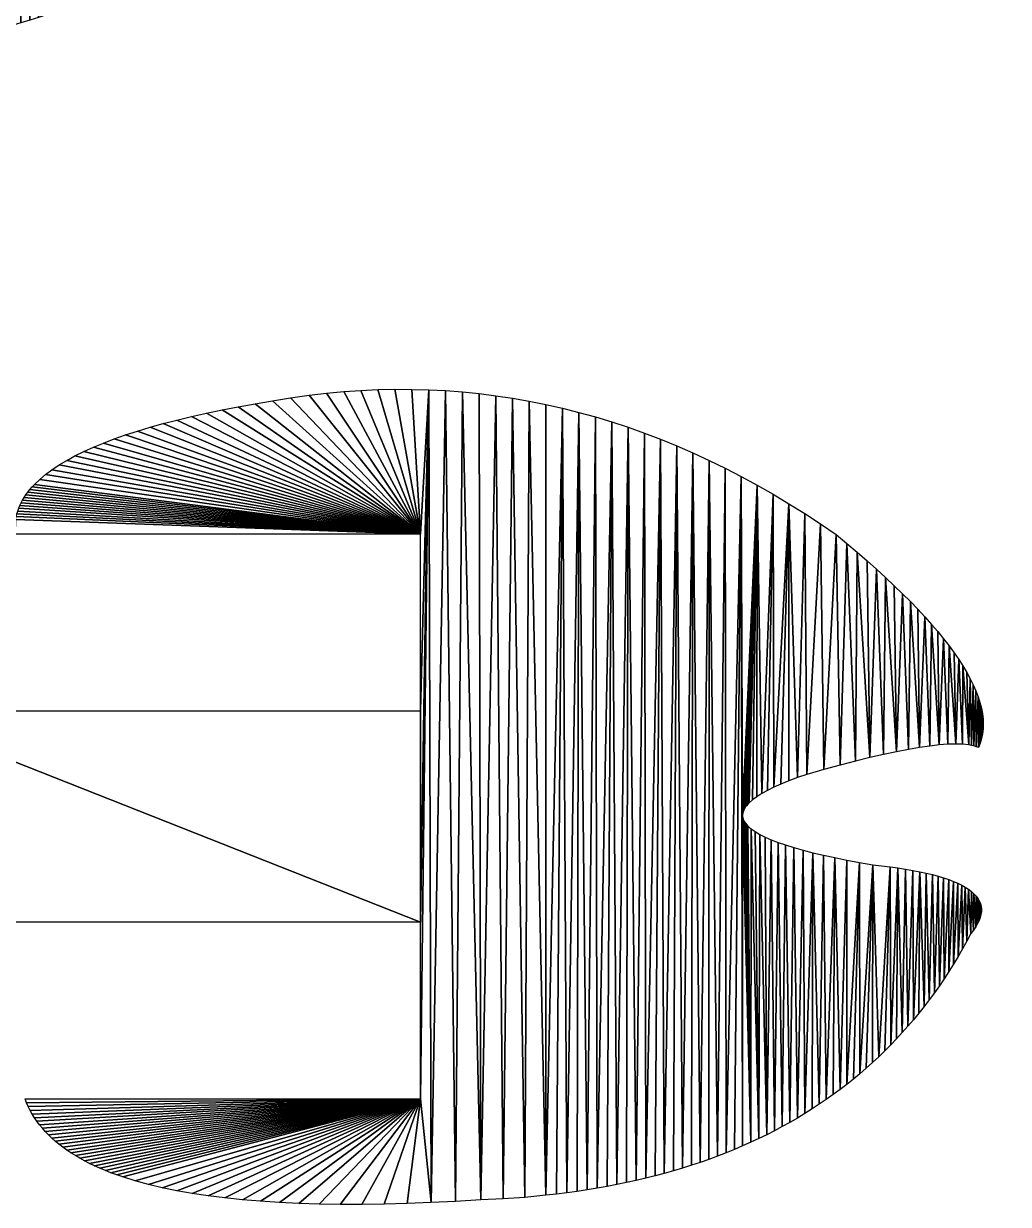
# Model space of a CAD drawing. Extents: x 10 to 917, y 10 to 841.
# Drawn here: x 494.3 to 529.66, y 10 to 52.4 of the extents above; entities that cross this region are included whole.
import ezdxf

# ---------------------------------------------------------------- set-up
doc = ezdxf.new("R2010")
doc.units = 0
doc.header["$MEASUREMENT"] = 0
doc.layers.get('0').update_dxf_attribs({"linetype": 'CONTINUOUS'})

msp = doc.modelspace()

# ---------------------------------------------------------------- linework, layer by layer
for p, q in [((503.887, 38.96), (504.558, 39.058)), ((504.558, 39.058), (505.176, 39.131)), ((505.176, 39.131), (505.792, 39.188)), ((505.792, 39.188), (506.406, 39.231)), ((506.406, 39.231), (507.019, 39.259)), ((507.019, 39.259), (507.63, 39.272)), ((507.63, 39.272), (508.239, 39.27)), ((508.239, 39.27), (508.847, 39.254)), ((508.847, 39.254), (509.453, 39.223)), ((509.453, 39.223), (510.057, 39.177)), ((510.057, 39.177), (510.659, 39.117)), ((510.659, 39.117), (511.26, 39.041)), ((511.26, 39.041), (511.859, 38.951)), ((501.423, 38.529), (502.006, 38.642)), ((502.006, 38.642), (502.611, 38.752)), ((502.611, 38.752), (503.238, 38.858)), ((503.238, 38.858), (503.887, 38.96)), ((511.859, 38.951), (512.456, 38.846)), ((512.456, 38.846), (513.052, 38.727)), ((513.052, 38.727), (513.646, 38.592)), ((513.646, 38.592), (514.238, 38.443)), ((499.311, 38.039), (499.806, 38.167)), ((499.806, 38.167), (500.323, 38.291)), ((500.323, 38.291), (500.862, 38.412)), ((500.862, 38.412), (501.423, 38.529)), ((514.238, 38.443), (514.828, 38.28)), ((514.828, 38.28), (515.417, 38.101)), ((497.958, 37.632), (498.387, 37.772)), ((498.387, 37.772), (498.838, 37.907)), ((498.838, 37.907), (499.311, 38.039)), ((515.417, 38.101), (516.004, 37.908)), ((516.004, 37.908), (516.589, 37.699)), ((496.803, 37.192), (497.166, 37.343)), ((497.166, 37.343), (497.551, 37.489)), ((497.551, 37.489), (497.958, 37.632)), ((516.589, 37.699), (517.172, 37.477)), ((517.172, 37.477), (517.754, 37.239)), ((496.143, 36.88), (496.462, 37.038)), ((496.462, 37.038), (496.803, 37.192)), ((517.754, 37.239), (518.334, 36.987)), ((518.334, 36.987), (518.912, 36.72)), ((495.318, 36.385), (495.571, 36.554)), ((495.571, 36.554), (495.846, 36.719)), ((495.846, 36.719), (496.143, 36.88)), ((518.912, 36.72), (519.489, 36.438)), ((494.878, 36.036), (495.087, 36.212)), ((495.087, 36.212), (495.318, 36.385)), ((519.489, 36.438), (520.064, 36.141)), ((520.064, 36.141), (520.637, 35.83)), ((494.452, 35.579), (494.526, 35.672)), ((494.526, 35.672), (494.606, 35.764)), ((494.606, 35.764), (494.691, 35.856)), ((494.691, 35.856), (494.878, 36.036)), ((520.637, 35.83), (521.209, 35.504)), ((494.262, 35.293), (494.32, 35.389)), ((494.32, 35.389), (494.383, 35.485)), ((494.383, 35.485), (494.452, 35.579)), ((521.209, 35.504), (521.778, 35.163)), ((521.778, 35.163), (522.346, 34.807)), ((522.346, 34.807), (522.913, 34.437)), ((522.913, 34.437), (523.477, 34.052)), ((508.555, 34.068), (493.998, 34.068)), ((508.555, 27.727), (508.555, 34.068)), ((523.477, 34.052), (523.86, 33.733)), ((523.86, 33.733), (524.229, 33.42)), ((524.229, 33.42), (524.584, 33.111)), ((524.584, 33.111), (524.924, 32.808)), ((524.924, 32.808), (525.249, 32.51)), ((525.249, 32.51), (525.56, 32.217)), ((525.56, 32.217), (525.857, 31.93)), ((525.857, 31.93), (526.139, 31.647)), ((526.139, 31.647), (526.407, 31.37)), ((526.407, 31.37), (526.66, 31.097)), ((526.66, 31.097), (526.899, 30.83)), ((526.899, 30.83), (527.124, 30.568)), ((527.124, 30.568), (527.334, 30.311)), ((527.334, 30.311), (527.529, 30.06)), ((527.529, 30.06), (527.71, 29.813)), ((527.71, 29.813), (527.877, 29.572)), ((527.877, 29.572), (528.029, 29.335)), ((528.029, 29.335), (528.167, 29.104)), ((528.167, 29.104), (528.291, 28.878)), ((528.291, 28.878), (528.4, 28.658)), ((528.4, 28.658), (528.494, 28.442)), ((528.494, 28.442), (528.574, 28.231)), ((528.574, 28.231), (528.64, 28.026)), ((528.64, 28.026), (528.691, 27.826)), ((489.334, 27.727), (508.555, 27.727)), ((528.691, 27.826), (528.728, 27.631)), ((528.728, 27.631), (528.75, 27.441)), ((528.75, 27.441), (528.758, 27.256)), ((528.758, 27.256), (528.752, 27.077)), ((528.695, 26.733), (528.645, 26.569)), ((528.731, 26.902), (528.695, 26.733)), ((528.752, 27.077), (528.731, 26.902)), ((526.069, 26.341), (525.639, 26.258)), ((526.469, 26.409), (526.069, 26.341)), ((526.839, 26.462), (526.469, 26.409)), ((527.179, 26.5), (526.839, 26.462)), ((527.488, 26.523), (527.179, 26.5)), ((527.767, 26.53), (527.488, 26.523)), ((528.016, 26.523), (527.767, 26.53)), ((528.235, 26.5), (528.016, 26.523)), ((528.333, 26.483), (528.235, 26.5)), ((528.423, 26.463), (528.333, 26.483)), ((528.506, 26.438), (528.423, 26.463)), ((528.581, 26.41), (528.506, 26.438)), ((528.645, 26.569), (528.581, 26.41)), ((524.166, 25.919), (523.615, 25.775)), ((524.687, 26.047), (524.166, 25.919)), ((525.178, 26.16), (524.687, 26.047)), ((525.639, 26.258), (525.178, 26.16)), ((522.421, 25.443), (522.085, 25.326)), ((523.033, 25.617), (522.421, 25.443)), ((523.615, 25.775), (523.033, 25.617)), ((521.493, 25.094), (521.236, 24.98)), ((521.776, 25.209), (521.493, 25.094)), ((522.085, 25.326), (521.776, 25.209)), ((520.625, 24.642), (520.474, 24.532)), ((520.802, 24.754), (520.625, 24.642)), ((521.006, 24.866), (520.802, 24.754)), ((521.236, 24.98), (521.006, 24.866)), ((520.181, 24.207), (520.155, 24.154)), ((520.213, 24.261), (520.181, 24.207)), ((520.252, 24.314), (520.213, 24.261)), ((520.298, 24.368), (520.252, 24.314)), ((520.35, 24.423), (520.298, 24.368)), ((520.474, 24.532), (520.35, 24.423)), ((520.124, 24.048), (520.118, 23.996)), ((520.118, 23.996), (520.118, 23.944)), ((520.118, 23.944), (520.126, 23.892)), ((520.136, 24.101), (520.124, 24.048)), ((520.126, 23.892), (520.14, 23.84)), ((520.155, 24.154), (520.136, 24.101)), ((520.14, 23.84), (520.16, 23.789)), ((520.16, 23.789), (520.188, 23.737)), ((520.188, 23.737), (520.221, 23.686)), ((520.221, 23.686), (520.262, 23.636)), ((520.262, 23.636), (520.309, 23.585)), ((520.309, 23.585), (520.423, 23.485)), ((520.423, 23.485), (520.563, 23.386)), ((520.563, 23.386), (520.73, 23.288)), ((520.73, 23.288), (520.923, 23.191)), ((520.923, 23.191), (521.143, 23.096)), ((521.143, 23.096), (521.39, 23.001)), ((521.39, 23.001), (521.662, 22.907)), ((521.662, 22.907), (521.961, 22.814)), ((521.961, 22.814), (522.287, 22.722)), ((522.287, 22.722), (522.639, 22.631)), ((522.639, 22.631), (523.018, 22.542)), ((523.018, 22.542), (523.423, 22.453)), ((523.423, 22.453), (523.855, 22.365)), ((523.855, 22.365), (524.313, 22.279)), ((524.313, 22.279), (524.797, 22.193)), ((524.797, 22.193), (525.409, 22.122)), ((525.409, 22.122), (525.695, 22.082)), ((525.695, 22.082), (525.969, 22.04)), ((525.969, 22.04), (526.229, 21.994)), ((526.229, 21.994), (526.476, 21.946)), ((526.476, 21.946), (526.71, 21.896)), ((526.71, 21.896), (526.931, 21.842)), ((526.931, 21.842), (527.139, 21.786)), ((527.139, 21.786), (527.334, 21.727)), ((527.334, 21.727), (527.516, 21.665)), ((527.516, 21.665), (527.685, 21.601)), ((527.685, 21.601), (527.84, 21.533)), ((527.84, 21.533), (527.983, 21.463)), ((527.983, 21.463), (528.112, 21.391)), ((528.112, 21.391), (528.229, 21.315)), ((528.229, 21.315), (528.332, 21.237)), ((528.332, 21.237), (528.423, 21.156)), ((528.423, 21.156), (528.5, 21.072)), ((528.5, 21.072), (528.564, 20.986)), ((528.564, 20.986), (528.616, 20.897)), ((528.616, 20.897), (528.654, 20.805)), ((528.654, 20.805), (528.679, 20.71)), ((528.676, 20.409), (528.649, 20.304)), ((528.69, 20.512), (528.676, 20.409)), ((528.679, 20.71), (528.691, 20.612)), ((528.691, 20.612), (528.69, 20.512)), ((508.555, 20.135), (489.246, 20.135)), ((508.555, 13.793), (508.555, 20.135)), ((528.489, 19.97), (528.409, 19.853)), ((528.555, 20.084), (528.489, 19.97)), ((528.608, 20.195), (528.555, 20.084)), ((528.649, 20.304), (528.608, 20.195)), ((528.317, 19.734), (528.166, 19.452)), ((528.409, 19.853), (528.317, 19.734)), ((528.012, 19.174), (527.854, 18.901)), ((528.166, 19.452), (528.012, 19.174)), ((527.854, 18.901), (527.691, 18.631)), ((527.525, 18.366), (527.355, 18.105)), ((527.691, 18.631), (527.525, 18.366)), ((527.181, 17.848), (527.002, 17.596)), ((527.355, 18.105), (527.181, 17.848)), ((527.002, 17.596), (526.82, 17.347)), ((526.634, 17.103), (526.444, 16.863)), ((526.82, 17.347), (526.634, 17.103)), ((526.25, 16.627), (526.052, 16.396)), ((526.444, 16.863), (526.25, 16.627)), ((525.851, 16.168), (525.645, 15.945)), ((526.052, 16.396), (525.851, 16.168)), ((525.435, 15.726), (525.221, 15.512)), ((525.645, 15.945), (525.435, 15.726)), ((525.004, 15.301), (524.782, 15.095)), ((525.221, 15.512), (525.004, 15.301)), ((524.556, 14.892), (524.327, 14.694)), ((524.782, 15.095), (524.556, 14.892)), ((524.093, 14.501), (523.856, 14.311)), ((524.327, 14.694), (524.093, 14.501)), ((523.615, 14.126), (523.369, 13.945)), ((523.856, 14.311), (523.615, 14.126)), ((494.405, 13.652), (494.35, 13.793)), ((494.35, 13.793), (508.555, 13.793)), ((494.467, 13.513), (494.405, 13.652)), ((522.867, 13.595), (522.61, 13.427)), ((523.12, 13.768), (522.867, 13.595)), ((523.369, 13.945), (523.12, 13.768)), ((494.535, 13.377), (494.467, 13.513)), ((494.61, 13.243), (494.535, 13.377)), ((494.691, 13.112), (494.61, 13.243)), ((522.348, 13.262), (522.083, 13.102)), ((522.61, 13.427), (522.348, 13.262)), ((494.778, 12.984), (494.691, 13.112)), ((494.872, 12.859), (494.778, 12.984)), ((494.972, 12.736), (494.872, 12.859)), ((495.078, 12.616), (494.972, 12.736)), ((521.541, 12.794), (521.264, 12.647)), ((521.814, 12.946), (521.541, 12.794)), ((522.083, 13.102), (521.814, 12.946)), ((495.191, 12.499), (495.078, 12.616)), ((495.31, 12.384), (495.191, 12.499)), ((495.435, 12.272), (495.31, 12.384)), ((520.699, 12.365), (520.41, 12.23)), ((520.983, 12.504), (520.699, 12.365)), ((521.264, 12.647), (520.983, 12.504)), ((495.567, 12.163), (495.435, 12.272)), ((495.705, 12.056), (495.567, 12.163)), ((495.849, 11.952), (495.705, 12.056)), ((496, 11.851), (495.849, 11.952)), ((519.82, 11.972), (519.52, 11.85)), ((520.117, 12.099), (519.82, 11.972)), ((520.41, 12.23), (520.117, 12.099)), ((496.157, 11.753), (496, 11.851)), ((496.321, 11.657), (496.157, 11.753)), ((496.491, 11.564), (496.321, 11.657)), ((496.667, 11.473), (496.491, 11.564)), ((496.85, 11.386), (496.667, 11.473)), ((518.594, 11.509), (518.277, 11.403)), ((518.906, 11.618), (518.594, 11.509)), ((519.215, 11.732), (518.906, 11.618)), ((519.52, 11.85), (519.215, 11.732)), ((497.039, 11.301), (496.85, 11.386)), ((497.234, 11.218), (497.039, 11.301)), ((497.436, 11.139), (497.234, 11.218)), ((497.644, 11.062), (497.436, 11.139)), ((497.858, 10.987), (497.644, 11.062)), ((517.304, 11.112), (516.972, 11.023)), ((517.632, 11.205), (517.304, 11.112)), ((517.957, 11.302), (517.632, 11.205)), ((518.277, 11.403), (517.957, 11.302)), ((498.306, 10.847), (497.858, 10.987)), ((498.78, 10.717), (498.306, 10.847)), ((499.278, 10.598), (498.78, 10.717)), ((515.251, 10.643), (514.895, 10.58)), ((515.603, 10.711), (515.251, 10.643)), ((515.951, 10.782), (515.603, 10.711)), ((516.295, 10.859), (515.951, 10.782)), ((516.636, 10.939), (516.295, 10.859)), ((516.972, 11.023), (516.636, 10.939)), ((499.803, 10.49), (499.278, 10.598)), ((500.352, 10.393), (499.803, 10.49)), ((500.927, 10.306), (500.352, 10.393)), ((501.528, 10.23), (500.927, 10.306)), ((502.154, 10.165), (501.528, 10.23)), ((511.513, 10.198), (510.718, 10.159)), ((512.292, 10.253), (511.513, 10.198)), ((513.056, 10.326), (512.292, 10.253)), ((513.431, 10.368), (513.056, 10.326)), ((513.803, 10.415), (513.431, 10.368)), ((514.171, 10.465), (513.803, 10.415)), ((514.535, 10.52), (514.171, 10.465)), ((514.895, 10.58), (514.535, 10.52)), ((502.805, 10.111), (502.154, 10.165)), ((503.482, 10.067), (502.805, 10.111)), ((504.184, 10.034), (503.482, 10.067)), ((504.912, 10.012), (504.184, 10.034)), ((505.665, 10.001), (504.912, 10.012)), ((506.444, 10.001), (505.665, 10.001)), ((507.248, 10.011), (506.444, 10.001)), ((508.077, 10.032), (507.248, 10.011)), ((508.932, 10.064), (508.077, 10.032)), ((509.812, 10.106), (508.932, 10.064)), ((510.718, 10.159), (509.812, 10.106))]:
    msp.add_line(p, q)

# ---------------------------------------------------------------- meshes
mesh = msp.add_polyface()
corners = [(490.945, 51.734), (494.279, 61.983), (491.277, 51.782), (491.608, 51.834), (491.937, 51.891), (492.265, 51.954), (492.592, 52.02), (492.917, 52.092), (493.241, 52.169), (493.563, 52.25), (493.884, 52.336), (494.204, 52.427), (494.522, 52.523), (494.522, 96.99), (494.839, 96.89), (494.839, 52.623), (495.155, 96.784), (495.155, 52.729), (495.469, 96.674), (495.469, 52.839), (495.782, 96.559), (495.782, 52.954), (496.093, 96.44), (496.093, 53.073), (496.403, 96.315), (496.403, 53.198), (496.712, 96.186), (496.712, 53.327), (497.019, 96.052), (497.019, 53.461), (497.325, 95.913), (497.325, 53.6), (497.63, 95.769), (497.63, 53.744), (497.933, 95.62), (497.933, 53.893), (498.235, 95.467), (498.235, 54.046), (498.535, 95.309), (498.535, 54.204), (498.835, 95.146), (498.835, 54.367), (499.132, 94.978), (499.132, 54.535), (499.896, 94.326), (499.896, 55.187), (500.636, 93.675), (500.636, 55.838), (501.353, 93.025), (501.353, 56.488), (502.047, 92.377), (502.047, 57.136), (502.717, 91.73), (502.717, 57.783), (503.364, 91.085), (503.364, 58.428), (503.987, 90.44), (503.987, 59.073), (504.588, 89.797), (504.588, 59.716), (505.164, 89.156), (505.164, 60.357), (505.718, 88.515), (505.718, 60.998), (506.248, 87.876), (506.248, 61.637)]
mesh.append_faces([[corners[k] for k in face] for face in [(0, 1, 2), (2, 1, 3), (3, 1, 4), (4, 1, 5), (5, 1, 6), (6, 1, 7), (7, 1, 8), (8, 1, 9), (9, 1, 10), (10, 1, 11), (11, 1, 12), (12, 14, 15), (15, 16, 17), (17, 18, 19), (19, 20, 21), (21, 22, 23), (23, 24, 25), (25, 26, 27), (27, 28, 29), (29, 30, 31), (31, 32, 33), (33, 34, 35), (35, 36, 37), (37, 38, 39), (39, 40, 41), (41, 42, 43), (43, 44, 45), (45, 46, 47), (47, 48, 49), (49, 50, 51), (51, 52, 53), (53, 54, 55), (55, 56, 57), (57, 58, 59), (59, 60, 61), (61, 62, 63), (63, 64, 65)]], dxfattribs={"vtx0": -1, "vtx1": -1})
mesh.append_faces([[corners[k] for k in face] for face in [(12, 1, 13)]], dxfattribs={"vtx0": -1, "vtx1": -1, "vtx2": -1})
mesh = msp.add_polyface()
corners = [(524.234, 72.133), (524.234, 75.011), (524.503, 76.408), (524.503, 70.736), (524.779, 77.763), (524.779, 69.381), (525.06, 79.076), (525.06, 68.068), (525.347, 80.347), (525.347, 66.797), (525.64, 81.575), (525.64, 65.568), (525.939, 82.762), (525.939, 64.382), (526.244, 83.906), (526.244, 63.238), (526.555, 85.008), (526.555, 62.135), (526.872, 86.068), (526.872, 61.075), (527.032, 86.583), (527.032, 60.561), (527.194, 87.086), (527.194, 60.057), (527.358, 87.58), (527.358, 59.564), (527.523, 88.062), (527.523, 59.082), (527.69, 88.534), (527.69, 58.61), (527.858, 88.996), (527.858, 58.148), (528.028, 89.447), (528.028, 57.697), (528.199, 89.887), (528.199, 57.256), (528.372, 90.317), (528.372, 56.827), (528.546, 90.737), (528.546, 56.407), (528.722, 91.146), (528.722, 55.998), (528.899, 91.544), (528.899, 55.6), (529.078, 91.932), (529.078, 55.212), (529.258, 92.309), (529.258, 54.835), (529.439, 92.676), (529.439, 54.468), (529.622, 93.032), (529.622, 54.112), (529.807, 93.378), (529.807, 53.766), (529.993, 93.713), (530.181, 53.106), (530.181, 94.038), (530.37, 94.352), (530.37, 52.792), (530.561, 94.655), (530.561, 52.489), (530.753, 94.948), (530.753, 52.196), (530.946, 95.231), (530.946, 51.913), (531.142, 95.503)]
mesh.append_faces([[corners[k] for k in face] for face in [(0, 1, 2), (3, 2, 4), (5, 4, 6), (7, 6, 8), (9, 8, 10), (11, 10, 12), (13, 12, 14), (15, 14, 16), (17, 16, 18), (19, 18, 20), (21, 20, 22), (23, 22, 24), (25, 24, 26), (27, 26, 28), (29, 28, 30), (31, 30, 32), (33, 32, 34), (35, 34, 36), (37, 36, 38), (39, 38, 40), (41, 40, 42), (43, 42, 44), (45, 44, 46), (47, 46, 48), (49, 48, 50), (51, 50, 52), (53, 52, 54), (55, 54, 56), (55, 56, 57), (58, 57, 59), (60, 59, 61), (62, 61, 63), (64, 63, 65)]], dxfattribs={"vtx0": -1, "vtx2": -1})
mesh = msp.add_polyface()
corners = [(524.234, 75.011), (524.234, 72.133), (523.971, 73.572), (524.503, 76.408), (524.503, 70.736), (524.779, 77.763), (524.779, 69.381), (525.06, 79.076), (525.06, 68.068), (525.347, 80.347), (525.347, 66.797), (525.64, 81.575), (525.64, 65.568), (525.939, 82.762), (525.939, 64.382), (526.244, 83.906), (526.244, 63.238), (526.555, 85.008), (526.555, 62.135), (526.872, 86.068), (526.872, 61.075), (527.032, 86.583), (527.032, 60.561), (527.194, 87.086), (527.194, 60.057), (527.358, 87.58), (527.358, 59.564), (527.523, 88.062), (527.523, 59.082), (527.69, 88.534), (527.69, 58.61), (527.858, 88.996), (527.858, 58.148), (528.028, 89.447), (528.028, 57.697), (528.199, 89.887), (528.199, 57.256), (528.372, 90.317), (528.372, 56.827), (528.546, 90.737), (528.546, 56.407), (528.722, 91.146), (528.722, 55.998), (528.899, 91.544), (528.899, 55.6), (529.078, 91.932), (529.078, 55.212), (529.258, 92.309), (529.258, 54.835), (529.439, 92.676), (529.439, 54.468), (529.622, 93.032), (529.622, 54.112), (529.807, 93.378), (529.807, 53.766), (529.993, 93.713), (529.993, 53.431), (530.181, 53.106), (530.37, 94.352), (530.37, 52.792), (530.561, 94.655), (530.561, 52.489), (530.753, 94.948), (530.753, 52.196), (530.946, 95.231), (530.946, 51.913)]
mesh.append_faces([[corners[k] for k in face] for face in [(0, 1, 2)]], dxfattribs={"vtx0": -1})
mesh.append_faces([[corners[k] for k in face] for face in [(1, 3, 4), (4, 5, 6), (6, 7, 8), (8, 9, 10), (10, 11, 12), (12, 13, 14), (14, 15, 16), (16, 17, 18), (18, 19, 20), (20, 21, 22), (22, 23, 24), (24, 25, 26), (26, 27, 28), (28, 29, 30), (30, 31, 32), (32, 33, 34), (34, 35, 36), (36, 37, 38), (38, 39, 40), (40, 41, 42), (42, 43, 44), (44, 45, 46), (46, 47, 48), (48, 49, 50), (50, 51, 52), (52, 53, 54), (54, 55, 56), (56, 55, 57), (57, 58, 59), (59, 60, 61), (61, 62, 63), (63, 64, 65)]], dxfattribs={"vtx0": -1, "vtx1": -1})
mesh = msp.add_polyface()
corners = [(502.805, 10.111), (508.555, 13.793), (503.482, 10.067), (504.184, 10.034), (504.912, 10.012), (505.665, 10.001), (506.444, 10.001), (507.248, 10.011), (508.077, 10.032), (508.932, 10.064), (509.453, 39.223), (509.812, 10.106), (510.057, 39.177), (510.718, 10.159), (511.26, 39.041), (511.513, 10.198), (511.859, 38.951), (512.292, 10.253), (512.456, 38.846), (513.056, 10.326), (513.646, 38.592), (513.431, 10.368), (513.803, 10.415), (514.238, 38.443), (514.171, 10.465), (514.535, 10.52), (514.828, 38.28), (514.895, 10.58), (515.417, 38.101), (515.251, 10.643), (515.603, 10.711), (516.004, 37.908), (515.951, 10.782), (516.295, 10.859), (516.589, 37.699), (516.636, 10.939), (517.172, 37.477), (516.972, 11.023), (517.304, 11.112), (517.754, 37.239), (517.632, 11.205), (517.957, 11.302), (518.334, 36.987), (518.277, 11.403), (518.594, 11.509), (518.912, 36.72), (518.906, 11.618), (519.215, 11.732), (519.489, 36.438), (519.52, 11.85), (520.064, 36.141), (519.82, 11.972), (520.117, 12.099), (520.118, 23.944), (520.41, 12.23), (520.118, 23.996), (520.126, 23.892), (520.14, 23.84), (520.16, 23.789), (520.188, 23.737), (520.221, 23.686)]
mesh.append_faces([[corners[k] for k in face] for face in [(0, 1, 2), (2, 1, 3), (3, 1, 4), (4, 1, 5), (5, 1, 6), (6, 1, 7), (7, 1, 8), (8, 1, 9), (9, 10, 11), (11, 12, 13), (13, 14, 15), (15, 16, 17), (17, 18, 19), (19, 20, 21), (21, 20, 22), (22, 23, 24), (24, 23, 25), (25, 26, 27), (27, 28, 29), (29, 28, 30), (30, 31, 32), (32, 31, 33), (33, 34, 35), (35, 36, 37), (37, 36, 38), (38, 39, 40), (40, 39, 41), (41, 42, 43), (43, 42, 44), (44, 45, 46), (47, 48, 49), (49, 50, 51), (52, 53, 54), (53, 52, 55)]], dxfattribs={"vtx0": -1, "vtx1": -1})
mesh.append_faces([[corners[k] for k in face] for face in [(54, 56, 57), (54, 57, 58), (54, 58, 59), (54, 59, 60)]], dxfattribs={"vtx0": -1, "vtx2": -1})
mesh = msp.add_polyface()
corners = [(508.555, 34.068), (503.238, 38.858), (503.887, 38.96), (504.558, 39.058), (505.176, 39.131), (505.792, 39.188), (506.406, 39.231), (507.019, 39.259), (507.63, 39.272), (508.239, 39.27), (508.847, 39.254), (508.555, 27.727), (508.555, 20.135), (508.555, 13.793), (508.932, 10.064), (509.453, 39.223), (509.812, 10.106), (510.057, 39.177), (510.718, 10.159), (510.659, 39.117), (511.26, 39.041), (511.513, 10.198), (511.859, 38.951), (512.292, 10.253), (512.456, 38.846), (513.056, 10.326), (513.052, 38.727), (513.646, 38.592), (513.803, 10.415), (514.238, 38.443), (514.535, 10.52), (514.828, 38.28), (514.895, 10.58), (515.417, 38.101), (515.603, 10.711), (516.004, 37.908), (516.295, 10.859), (516.589, 37.699), (516.636, 10.939), (517.172, 37.477), (517.304, 11.112), (517.754, 37.239), (517.957, 11.302), (518.334, 36.987), (518.594, 11.509), (518.912, 36.72), (518.906, 11.618), (519.215, 11.732), (519.489, 36.438), (519.52, 11.85), (520.064, 36.141), (519.82, 11.972), (520.117, 12.099), (520.118, 23.996), (520.637, 35.83), (520.124, 24.048), (520.41, 12.23), (520.118, 23.944), (520.126, 23.892)]
mesh.append_faces([[corners[k] for k in face] for face in [(0, 10, 11), (12, 10, 13), (46, 45, 47), (51, 50, 52), (53, 54, 55)]], dxfattribs={"vtx0": -1, "vtx1": -1})
mesh.append_faces([[corners[k] for k in face] for face in [(11, 10, 12), (14, 13, 10), (52, 50, 53)]], dxfattribs={"vtx0": -1, "vtx1": -1, "vtx2": -1})
mesh.append_faces([[corners[k] for k in face] for face in [(0, 1, 2), (0, 2, 3), (0, 3, 4), (0, 4, 5), (0, 5, 6), (0, 6, 7), (0, 7, 8), (0, 8, 9), (0, 9, 10), (14, 10, 15), (16, 15, 17), (18, 17, 19), (18, 19, 20), (21, 20, 22), (23, 22, 24), (25, 24, 26), (25, 26, 27), (28, 27, 29), (30, 29, 31), (32, 31, 33), (34, 33, 35), (36, 35, 37), (38, 37, 39), (40, 39, 41), (42, 41, 43), (44, 43, 45), (47, 45, 48), (49, 48, 50), (53, 50, 54), (56, 57, 58)]], dxfattribs={"vtx0": -1, "vtx2": -1})
mesh = msp.add_polyface()
corners = [(493.99, 34.387), (493.99, 34.176), (493.987, 34.282), (493.998, 34.492), (493.998, 34.068), (494.012, 34.595), (508.555, 34.068), (494.031, 34.698), (494.056, 34.799), (494.086, 34.9), (494.122, 35), (494.163, 35.098), (494.21, 35.196), (494.262, 35.293), (494.32, 35.389), (494.383, 35.485), (494.452, 35.579), (494.526, 35.672), (494.606, 35.764), (494.691, 35.856), (494.878, 36.036), (495.087, 36.212), (495.318, 36.385), (495.571, 36.554), (495.846, 36.719), (496.143, 36.88), (496.462, 37.038), (496.803, 37.192), (497.166, 37.343), (497.551, 37.489), (497.958, 37.632), (498.387, 37.772), (498.838, 37.907), (499.311, 38.039), (499.806, 38.167), (500.323, 38.291), (500.862, 38.412), (501.423, 38.529), (502.006, 38.642), (502.611, 38.752), (503.238, 38.858)]
mesh.append_faces([[corners[k] for k in face] for face in [(0, 1, 2)]], dxfattribs={"vtx0": -1})
mesh.append_faces([[corners[k] for k in face] for face in [(1, 3, 4)]], dxfattribs={"vtx0": -1, "vtx1": -1})
mesh.append_faces([[corners[k] for k in face] for face in [(1, 0, 3), (4, 3, 5), (6, 5, 7), (6, 7, 8), (6, 8, 9), (6, 9, 10), (6, 10, 11), (6, 11, 12), (6, 12, 13), (6, 13, 14), (6, 14, 15), (6, 15, 16), (6, 16, 17), (6, 17, 18), (6, 18, 19), (6, 19, 20), (6, 20, 21), (6, 21, 22), (6, 22, 23), (6, 23, 24), (6, 24, 25), (6, 25, 26), (6, 26, 27), (6, 27, 28), (6, 28, 29), (6, 29, 30), (6, 30, 31), (6, 31, 32), (6, 32, 33), (6, 33, 34), (6, 34, 35), (6, 35, 36), (6, 36, 37), (6, 37, 38), (6, 38, 39), (6, 39, 40)]], dxfattribs={"vtx0": -1, "vtx2": -1})
mesh = msp.add_polyface()
corners = [(520.124, 24.048), (520.637, 35.83), (520.136, 24.101), (520.155, 24.154), (520.181, 24.207), (520.213, 24.261), (520.252, 24.314), (520.298, 24.368), (525.639, 26.258), (525.857, 31.93), (526.069, 26.341), (526.139, 31.647), (526.469, 26.409), (526.66, 31.097), (526.839, 26.462), (526.899, 30.83), (527.179, 26.5), (527.334, 30.311), (527.488, 26.523), (527.529, 30.06), (527.767, 26.53), (527.877, 29.572), (528.016, 26.523), (528.029, 29.335), (528.235, 26.5), (528.167, 29.104), (528.291, 28.878), (528.333, 26.483), (528.4, 28.658), (528.423, 26.463), (528.494, 28.442), (528.506, 26.438), (528.574, 28.231), (528.581, 26.41), (528.64, 28.026), (528.645, 26.569), (528.691, 27.826), (528.695, 26.733), (528.728, 27.631), (528.731, 26.902), (528.75, 27.441), (528.752, 27.077), (528.758, 27.256), (528.012, 19.174), (527.983, 21.463), (528.112, 21.391), (528.166, 19.452), (528.229, 21.315), (528.317, 19.734), (528.332, 21.237), (528.409, 19.853), (528.423, 21.156), (528.489, 19.97), (528.5, 21.072), (528.555, 20.084), (528.564, 20.986), (528.608, 20.195), (528.616, 20.897)]
mesh.append_faces([[corners[k] for k in face] for face in [(41, 40, 42)]], dxfattribs={"vtx0": -1})
mesh.append_faces([[corners[k] for k in face] for face in [(0, 1, 2), (2, 1, 3), (3, 1, 4), (4, 1, 5), (5, 1, 6), (6, 1, 7), (8, 9, 10), (10, 11, 12), (12, 13, 14), (14, 15, 16), (16, 17, 18), (18, 19, 20), (20, 21, 22), (22, 23, 24), (24, 26, 27), (27, 28, 29), (29, 30, 31), (31, 32, 33), (33, 34, 35), (35, 36, 37), (37, 38, 39), (39, 40, 41)]], dxfattribs={"vtx0": -1, "vtx1": -1})
mesh.append_faces([[corners[k] for k in face] for face in [(24, 25, 26), (27, 26, 28), (29, 28, 30), (31, 30, 32), (33, 32, 34), (35, 34, 36), (37, 36, 38), (39, 38, 40), (43, 44, 45), (46, 45, 47), (48, 47, 49), (50, 49, 51), (52, 51, 53), (54, 53, 55), (56, 55, 57)]], dxfattribs={"vtx0": -1, "vtx2": -1})
mesh = msp.add_polyface()
corners = [(520.298, 24.368), (520.637, 35.83), (520.35, 24.423), (520.474, 24.532), (520.625, 24.642), (520.802, 24.754), (521.209, 35.504), (521.006, 24.866), (521.236, 24.98), (521.778, 35.163), (521.493, 25.094), (521.776, 25.209), (522.085, 25.326), (522.346, 34.807), (522.421, 25.443), (522.913, 34.437), (523.033, 25.617), (523.477, 34.052), (523.615, 25.775), (523.86, 33.733), (524.166, 25.919), (524.229, 33.42), (524.687, 26.047), (524.584, 33.111), (524.924, 32.808), (525.178, 26.16), (525.249, 32.51), (525.639, 26.258), (525.56, 32.217), (525.857, 31.93), (526.069, 26.341), (526.139, 31.647), (526.469, 26.409), (526.407, 31.37), (526.66, 31.097), (526.839, 26.462), (526.899, 30.83), (527.179, 26.5), (527.124, 30.568), (527.334, 30.311), (527.488, 26.523), (527.529, 30.06), (527.767, 26.53), (527.71, 29.813), (527.877, 29.572), (528.016, 26.523), (528.029, 29.335), (528.235, 26.5), (528.167, 29.104)]
mesh.append_faces([[corners[k] for k in face] for face in [(0, 1, 2), (2, 1, 3), (3, 1, 4), (4, 1, 5), (5, 6, 7), (7, 6, 8), (8, 9, 10), (10, 9, 11), (11, 9, 12), (12, 13, 14), (14, 15, 16), (16, 17, 18), (18, 19, 20), (20, 21, 22), (22, 24, 25), (25, 26, 27)]], dxfattribs={"vtx0": -1, "vtx1": -1})
mesh.append_faces([[corners[k] for k in face] for face in [(5, 1, 6), (8, 6, 9), (12, 9, 13), (14, 13, 15), (16, 15, 17), (18, 17, 19), (20, 19, 21), (22, 21, 23), (22, 23, 24), (25, 24, 26), (27, 26, 28), (27, 28, 29), (30, 29, 31), (32, 31, 33), (32, 33, 34), (35, 34, 36), (37, 36, 38), (37, 38, 39), (40, 39, 41), (42, 41, 43), (42, 43, 44), (45, 44, 46), (47, 46, 48)]], dxfattribs={"vtx0": -1, "vtx2": -1})
mesh = msp.add_polyface()
corners = [(493.998, 34.068), (494.012, 34.595), (508.555, 34.068), (489.334, 27.727), (508.555, 20.135), (489.246, 20.135), (508.555, 27.727), (508.555, 13.793), (494.405, 13.652), (494.35, 13.793), (494.467, 13.513), (494.535, 13.377), (494.61, 13.243), (494.691, 13.112), (494.778, 12.984), (494.872, 12.859), (494.972, 12.736), (495.078, 12.616), (495.191, 12.499), (495.31, 12.384), (495.435, 12.272), (495.567, 12.163), (495.705, 12.056), (495.849, 11.952), (496, 11.851), (496.157, 11.753), (496.321, 11.657), (496.491, 11.564), (496.667, 11.473), (496.85, 11.386), (497.039, 11.301), (497.234, 11.218), (497.436, 11.139), (497.644, 11.062), (497.858, 10.987), (498.306, 10.847), (498.78, 10.717), (499.278, 10.598), (499.803, 10.49), (500.352, 10.393), (500.927, 10.306), (501.528, 10.23), (502.154, 10.165), (502.805, 10.111)]
mesh.append_faces([[corners[k] for k in face] for face in [(3, 4, 5), (7, 8, 9)]], dxfattribs={"vtx0": -1})
mesh.append_faces([[corners[k] for k in face] for face in [(0, 1, 2), (8, 7, 10), (10, 7, 11), (11, 7, 12), (12, 7, 13), (13, 7, 14), (14, 7, 15), (15, 7, 16), (16, 7, 17), (17, 7, 18), (18, 7, 19), (19, 7, 20), (20, 7, 21), (21, 7, 22), (22, 7, 23), (23, 7, 24), (24, 7, 25), (25, 7, 26), (26, 7, 27), (27, 7, 28), (28, 7, 29), (29, 7, 30), (30, 7, 31), (31, 7, 32), (32, 7, 33), (33, 7, 34), (34, 7, 35), (35, 7, 36), (36, 7, 37), (37, 7, 38), (38, 7, 39), (39, 7, 40), (40, 7, 41), (41, 7, 42), (42, 7, 43)]], dxfattribs={"vtx0": -1, "vtx1": -1})
mesh.append_faces([[corners[k] for k in face] for face in [(4, 3, 6)]], dxfattribs={"vtx0": -1, "vtx2": -1})
mesh = msp.add_polyface()
corners = [(520.41, 12.23), (520.221, 23.686), (520.262, 23.636), (520.309, 23.585), (520.423, 23.485), (520.699, 12.365), (520.563, 23.386), (520.73, 23.288), (520.983, 12.504), (520.923, 23.191), (521.143, 23.096), (521.264, 12.647), (521.39, 23.001), (521.541, 12.794), (521.662, 22.907), (521.814, 12.946), (521.961, 22.814), (522.083, 13.102), (522.287, 22.722), (522.348, 13.262), (522.639, 22.631), (522.61, 13.427), (522.867, 13.595), (523.018, 22.542), (523.12, 13.768), (523.423, 22.453), (523.369, 13.945), (523.615, 14.126), (523.855, 22.365), (523.856, 14.311), (524.313, 22.279), (524.093, 14.501), (524.327, 14.694), (524.797, 22.193), (524.556, 14.892), (524.782, 15.095), (525.004, 15.301), (525.409, 22.122), (525.221, 15.512), (525.435, 15.726)]
mesh.append_faces([[corners[k] for k in face] for face in [(0, 4, 5), (5, 7, 8), (8, 10, 11), (11, 12, 13), (13, 14, 15), (15, 16, 17), (17, 18, 19), (19, 20, 21), (21, 20, 22), (22, 23, 24), (24, 25, 26), (26, 25, 27), (27, 28, 29), (29, 30, 31), (31, 30, 32), (32, 33, 34), (34, 33, 35), (35, 33, 36), (36, 37, 38), (38, 37, 39)]], dxfattribs={"vtx0": -1, "vtx1": -1})
mesh.append_faces([[corners[k] for k in face] for face in [(0, 1, 2), (0, 2, 3), (0, 3, 4), (5, 4, 6), (5, 6, 7), (8, 7, 9), (8, 9, 10), (11, 10, 12), (13, 12, 14), (15, 14, 16), (17, 16, 18), (19, 18, 20), (22, 20, 23), (24, 23, 25), (27, 25, 28), (29, 28, 30), (32, 30, 33), (36, 33, 37)]], dxfattribs={"vtx0": -1, "vtx2": -1})
mesh = msp.add_polyface()
corners = [(525.435, 15.726), (525.409, 22.122), (525.695, 22.082), (525.645, 15.945), (525.851, 16.168), (525.969, 22.04), (526.052, 16.396), (526.229, 21.994), (526.25, 16.627), (526.476, 21.946), (526.444, 16.863), (526.634, 17.103), (526.71, 21.896), (526.82, 17.347), (526.931, 21.842), (527.002, 17.596), (527.139, 21.786), (527.181, 17.848), (527.334, 21.727), (527.355, 18.105), (527.516, 21.665), (527.525, 18.366), (527.685, 21.601), (527.691, 18.631), (527.84, 21.533), (527.854, 18.901), (527.983, 21.463), (528.012, 19.174), (528.112, 21.391), (528.166, 19.452), (528.229, 21.315), (528.317, 19.734), (528.332, 21.237), (528.409, 19.853), (528.423, 21.156), (528.489, 19.97), (528.5, 21.072), (528.555, 20.084), (528.564, 20.986), (528.608, 20.195), (528.616, 20.897), (528.649, 20.304), (528.654, 20.805), (528.676, 20.409), (528.679, 20.71), (528.69, 20.512), (528.691, 20.612)]
mesh.append_faces([[corners[k] for k in face] for face in [(45, 44, 46)]], dxfattribs={"vtx0": -1})
mesh.append_faces([[corners[k] for k in face] for face in [(0, 2, 3), (3, 2, 4), (4, 5, 6), (6, 7, 8), (8, 9, 10), (10, 9, 11), (11, 12, 13), (13, 14, 15), (15, 16, 17), (17, 18, 19), (19, 20, 21), (21, 22, 23), (23, 24, 25), (25, 26, 27), (27, 28, 29), (29, 30, 31), (31, 32, 33), (33, 34, 35), (35, 36, 37), (37, 38, 39), (39, 40, 41), (41, 42, 43), (43, 44, 45)]], dxfattribs={"vtx0": -1, "vtx1": -1})
mesh.append_faces([[corners[k] for k in face] for face in [(0, 1, 2), (4, 2, 5), (6, 5, 7), (8, 7, 9), (11, 9, 12), (13, 12, 14), (15, 14, 16), (17, 16, 18), (19, 18, 20), (21, 20, 22), (23, 22, 24), (25, 24, 26), (41, 40, 42), (43, 42, 44)]], dxfattribs={"vtx0": -1, "vtx2": -1})

doc.saveas('drawing.dxf')
